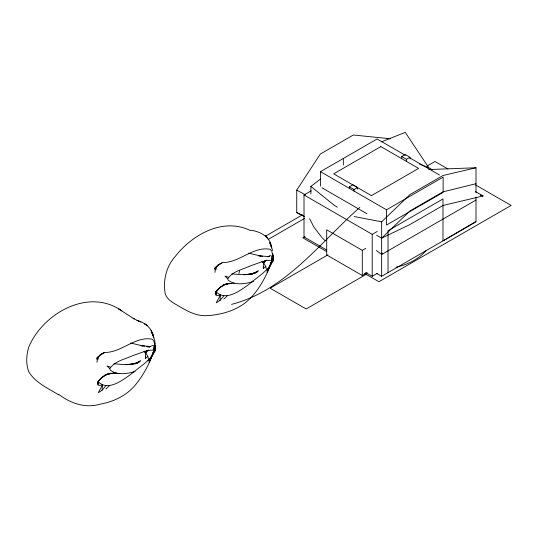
<?xml version="1.0" encoding="UTF-8"?>
<svg xmlns="http://www.w3.org/2000/svg" width="538" height="538" viewBox="0 0 538 538"><rect width="100%" height="100%" fill="white"/><g stroke="black" fill="none" stroke-linecap="round" stroke-linejoin="round"><path stroke-width="0.81" d="M98.353 381.913C108.279 391.287 121.857 380.588 130.579 374.529C138.945 367.232 149.988 361.227 154.957 351.018L153.881 348.106L153.888 346.102L153.196 345.571L152.429 345.497L149.356 347.05L146.571 346.701M215.772 291.475C225.462 301.778 239.726 290.87 248.522 284.649C256.888 277.346 267.931 271.347 272.901 261.132L271.825 258.227L271.831 256.222L270.372 255.617L267.85 256.868M144.661 351.126L147.863 356.438L145.374 358.348L145.401 356.23M154.796 349.754L155.253 345.47L154.796 349.754L151.669 356.331M272.739 259.874L273.19 255.584L272.739 259.874L269.612 266.445M145.374 358.348L145.67 353.157L146.592 350.594M155.22 346.728L154.776 343.742L154.957 351.018L153.881 348.106M273.163 256.848L272.719 253.855L272.901 261.132L271.825 258.227M262.605 261.246L265.806 266.552L263.277 268.442L263.613 263.27L264.521 260.701M102.455 384.932L98.299 392.713L102.092 390.258L102.455 384.932L98.77 385.578L98.057 381.267M220.398 295.046L216.242 302.827L220.035 300.372L220.398 295.046L216.713 295.692L216 291.381M97.008 362.323L97.64 357.373M214.951 272.436L215.583 267.487M97.028 359.781L97.338 357.434M214.971 269.894L215.281 267.554M238.919 273.566L239.518 270.883M148.105 361.045L148.481 359.572L147.863 356.438M97.513 384.939L98.246 382.141M215.456 295.059L216.189 292.255M154.809 348.106L153.606 352.06L149.201 360.695L151.689 356.432L153.572 351.859L151.703 356.284L153.606 352.41L154.823 348.812L153.592 352.901L151.689 356.257M272.753 258.22L269.646 266.35L272.766 258.926L271.535 263.021L267.144 270.816L269.632 266.552L271.515 261.979L269.646 266.404M58.817 394.468C70.559 403.325 85.515 408.618 100.149 404.173C113.498 401.785 126.443 395.672 135.246 385.107C142.16 376.775 147.573 367.266 151.575 357.219C153.182 352.027 155.838 346.264 153.801 340.836L152.187 339.175C135.152 335.92 121.487 352.807 104.52 352.444M250.661 230.647C223.068 217.049 192.241 234.595 175.065 256.68C166.06 266.74 162.893 280.849 165.26 293.936C167.594 300.856 175.139 303.708 180.829 307.299C188.508 311.838 196.928 316.021 206.088 315.698C219.86 314.999 234.003 311.381 245.12 302.914C254.965 295.133 261.71 284.212 267.097 273.042C269.713 266.149 274.098 258.475 271.744 250.95L270.13 249.296C253.095 246.041 239.43 262.921 222.463 262.564M376.385 250.459L381.65 254.514L382.229 252.954M135.051 371.543C127.203 373.775 117.049 375.504 110.196 370.023L109.813 368.624C114.802 360.917 125.327 359.196 133.195 355.436C140.062 353.379 147.029 349.444 154.352 350.231M253.68 281.455C245.651 283.822 235.214 285.752 228.139 280.137L227.756 278.738C232.746 271.031 243.27 269.316 251.138 265.55C258.005 263.499 264.972 259.565 272.295 260.345M151.575 357.219L149.174 362.343L151.655 356.654L149.194 361.213L151.689 356.432M269.518 267.339L267.117 272.457L269.599 266.767L267.137 271.327L269.632 266.552M97.284 383.735C99.738 378.254 104.849 374.408 110.687 373.231L105.717 374.872L101.339 378.019L97.889 382.041C101.877 375.928 108.979 372.545 116.215 373.096L110.068 373.459L105.065 374.959M215.227 293.856C217.682 288.375 222.793 284.521 228.63 283.344L223.66 284.992L219.282 288.133L215.832 292.154C219.329 287.191 224.911 283.217 231.179 283.378L225.745 284.259M304.178 216.411L296.734 212.53L296.734 190.102L320.318 154.056L353.345 134.991L390.265 138.77L386.371 138.353M102.092 390.258L105.885 385.719M220.035 300.372L223.828 295.833M266.377 260.036L263.613 263.27L261.898 261.824M148.481 349.942L145.67 353.157L143.955 351.711M96.827 358.638L100.619 354.562L103.874 352.841L100.223 355.013L96.907 358.046L100.619 354.562L104.204 352.793M214.77 268.751L218.562 264.676L221.817 262.954L218.166 265.133L214.85 268.159L218.562 264.676L222.147 262.914M426.029 250.715C418.234 259.397 407.374 264.77 396.082 267.225M376.573 273.371L381.65 276.303L381.65 221.824L409.956 194.588L442.982 175.523L476.002 167.762L476.002 192.913M376.573 235.234L381.65 238.173L409.956 210.93L442.982 191.864L476.002 183.693M105.858 388.994L109.617 385.517M223.801 299.108L227.561 295.631M359.821 207.379C319.895 242.685 285.712 290.453 231.548 304.367M268.596 256.814L269.525 255.994M310.883 193.962L310.883 186.417L320.762 178.818M134.85 364.112L137.943 362.121M253.728 273.519L258.334 270.816L253.492 273.479L248.448 274.602M320.466 186.121L320.466 171.669L377.084 138.986L405.39 155.327M326.499 249.908L304.01 236.922L304.01 194.978L311.22 190.815M349.337 188.455L349.337 186.8L352.874 184.756L357.595 187.48L357.595 189.134M401.704 158.219L401.704 156.565L405.242 154.52L409.963 157.244L409.963 158.905M265.429 236.229L302.517 214.81M349.337 186.8L354.051 189.524L357.595 187.48M401.704 156.565L406.419 159.288L409.963 157.244M268.119 239.464L304.481 218.468M304.992 236.538L302.813 237.796L326.734 251.609M426.997 166.101L434.986 161.487L448.033 169.019M386.519 209.8L443.13 177.116L443.13 192.369L386.519 225.052L386.519 209.8L320.466 171.669M327.965 254.817L270.157 288.2L306.169 308.987L366.149 274.36M304.01 194.978L372.215 234.36L377.259 231.441M367.178 272.679L362.289 275.503L326.707 254.958L326.707 229.8L362.289 250.352L365.779 248.334M381.65 254.514L476.002 200.035M365.685 272.531L372.215 276.303L377.259 273.391M381.65 276.303L476.002 221.831M135.798 363.688L140.573 360.81L135.71 363.453L139.362 361.872L133.444 363.903L130.599 364.293L126.067 364.683L133.444 363.903L137.479 362.894L130.599 364.293L122.543 364.502L113.901 363.775M381.65 238.173L409.956 224.548L442.982 205.482L483.084 195.953L475.296 191.461M149.356 347.05L150.559 346.506L140.431 345.591L144.715 346.163M381.429 141.877L405.242 132.355L428.826 167.762L432.458 169.853M251.851 274.071L254.958 272.853M251.508 274.232L252.833 273.728M251.293 273.963L257.184 271.919L251.293 273.963L243.943 274.757L251.293 273.963L255.348 272.968L248.489 274.373L240.452 274.595L231.831 273.882M223.008 285.079L228.011 283.58L234.158 283.217M107.802 374.145L113.236 373.258L119.759 373.493M428.766 169.544L476.002 167.762M268.502 256.619L258.375 255.705L262.658 256.283M354.152 216.538L381.65 221.824M480.622 195.422L483.084 195.953L480.723 195.173M260.567 256.007L248.724 253.156M142.624 345.887L130.781 343.042M251.226 230.284C260.863 231.744 270.648 237.157 271.73 247.877L269.74 242.551L272.638 250.513M228.435 277.225L224.924 276.115L227.756 278.738M110.492 367.104L106.981 365.995L109.813 368.624M419.519 164.11L428.826 167.762M154.534 339.646L151.797 332.397L153.787 337.763C152.61 328.691 145.374 322.692 136.968 320.352L140.862 322.087M138.495 321.031L133.121 318.301L134.177 318.953L118.676 308.913L121.958 310.924M296.734 212.53L304.071 216.343M296.734 190.102L305.443 194.837M58.635 394.858C48.037 388.167 35.266 382.794 28.669 371.563C25.737 363.668 26.335 354.455 28.978 346.546C43.255 313.318 88.313 287.695 121.265 310.5M475.579 184.924L511.1 205.435L378.934 281.737L364.434 273.371M409.741 157.842L439.499 175.018M321.919 187.762L366.923 213.741M337.38 207.164L334.475 205.482L310.883 186.417M325.006 240.567L322.255 237.823M266.001 236.431L267.393 237.843L265.281 235.698M321.697 237.258L313.923 227.117L309.626 218.663M150.902 330.325L152.947 335.066M265.806 266.552L266.424 269.686M273.069 258.475L272.625 255.368L272.901 261.132L272.363 256.391M155.126 348.362L154.682 345.255L154.957 351.018L154.419 346.27M154.695 340.399L155.166 343.742M216.088 266.848L216.296 269.222M98.145 356.734L98.353 359.102M263.27 266.303L263.277 268.442M476.002 197.103L476.002 221.421L442.982 240.896L442.982 198.946L388.019 230.681L388.019 272.625M406.419 159.288L406.419 160.943M372.215 234.36L372.215 276.303M362.289 250.352L362.289 275.503M354.051 189.524L354.051 191.178M343.338 158.36L343.338 165.005M380.864 146.612L333.688 173.848L371.428 195.644L418.604 168.401L380.864 146.612M146.047 324.717L144.621 323.842L147.331 325.551L146.047 324.717"/></g></svg>
